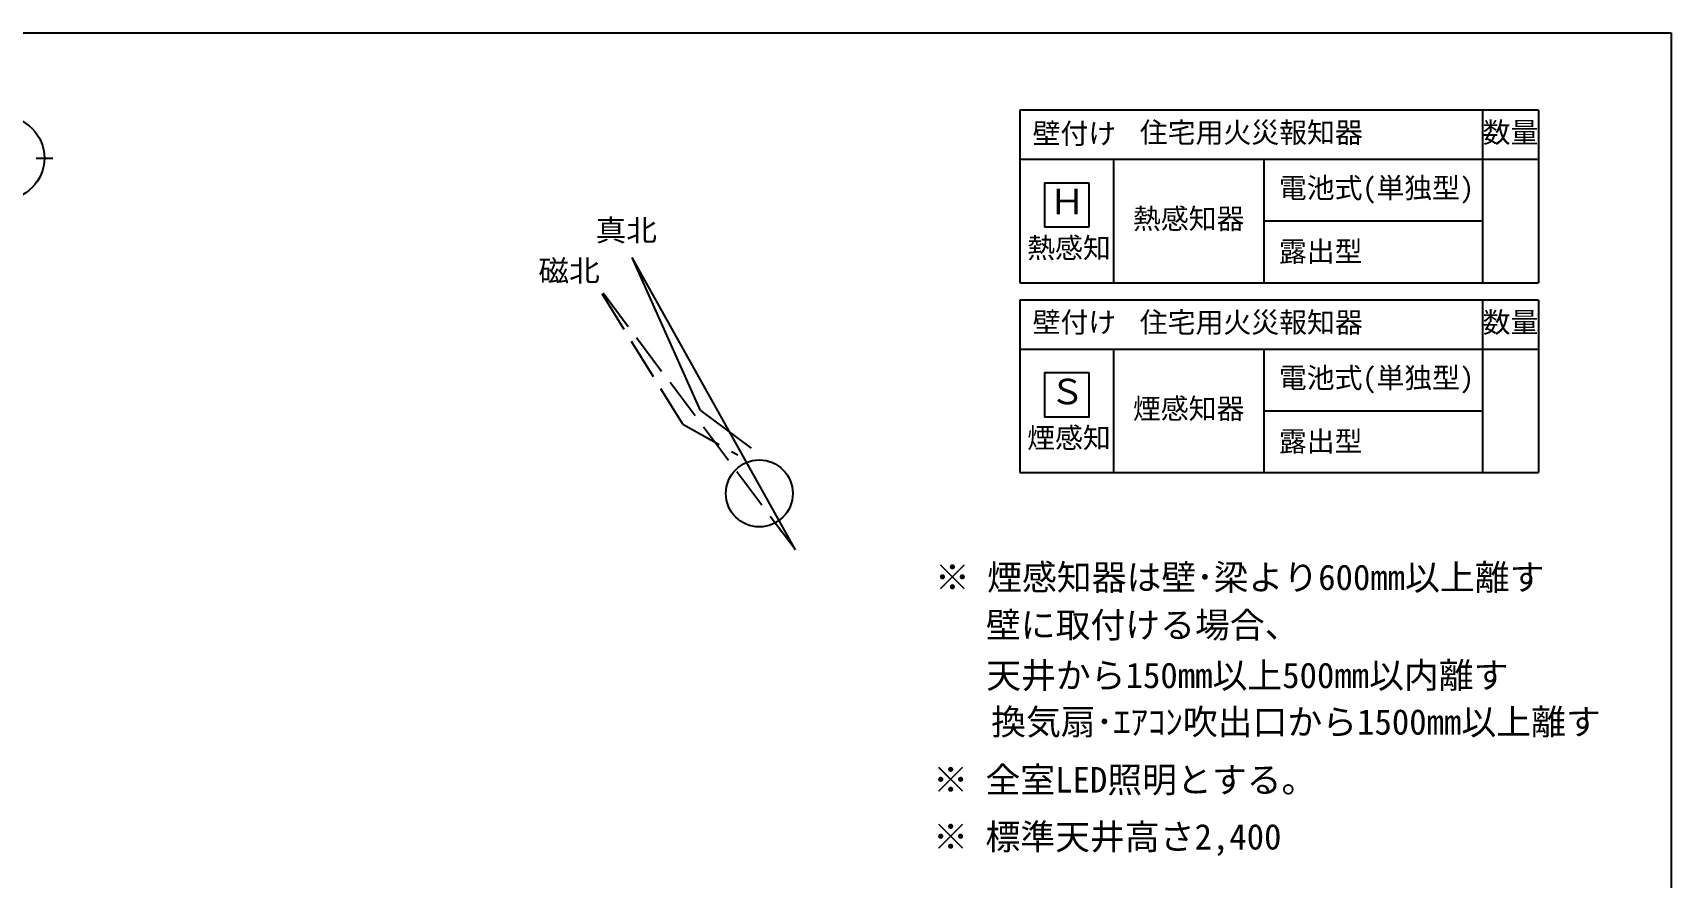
# Model space of a CAD drawing. Units: millimetres on the paper, enlarged 50 times. Extents: x -21826 to 54909, y -26252 to 22610.
# Drawn here: x 5417 to 11294, y 19577 to 22610 of the extents above; entities that cross this region are included whole.
import ezdxf
from ezdxf.enums import TextEntityAlignment as Align

# ---------------------------------------------------------------- set-up
doc = ezdxf.new("R2010")
doc.units = ezdxf.units.MM
doc.header["$LTSCALE"] = 50
doc.linetypes.add('DASHED3', pattern=[4, 3, -1])
doc.layers.add('3-1_通り芯・通り番号', color=7, linetype='Continuous', lineweight=25)
doc.layers.add('F-F_図面枠（共通）', color=7, linetype='Continuous', lineweight=25)
doc.styles.add('ＭＳ ゴシック', font='')
doc.styles.get('ＭＳ ゴシック').set_extended_font_data('MS Gothic')

msp = doc.modelspace()

# ---------------------------------------------------------------- linework, layer by layer
at = {"layer": '3-1_通り芯・通り番号'}
msp.add_line((5428.74, 22160.74), (5488.74, 22160.74), dxfattribs=at)
msp.add_circle((5308.74, 22160.74), 150, dxfattribs=at)
at = {"layer": 'F-F_図面枠（共通）'}
for p, q in [((-8505.74, 22610.29), (11294.26, 22610.29)), ((11294.26, 22610.29), (11294.26, 8810.29)), ((8958.06, 22332.35), (8958.06, 21713.25)), ((10817.82, 22332.35), (8958.06, 22332.35)), ((10617.82, 22332.35), (10617.82, 21713.25)), ((10817.82, 22332.35), (10817.82, 21713.25)), ((10817.82, 22155.47), (8958.06, 22155.47)), ((9293.26, 22155.47), (9293.26, 21713.25)), ((9833.23, 22155.47), (9833.23, 21713.25)), ((9045.66, 22072.32), (9045.66, 21912.32)), ((9045.66, 22072.32), (9205.66, 22072.32)), ((9205.66, 22072.32), (9205.66, 21912.32)), ((10617.82, 21934.36), (9833.23, 21934.36)), ((9205.66, 21912.32), (9045.66, 21912.32)), ((8152.55, 20755.12), (7567.32, 21803.31)), ((7812.32, 21255.34), (7567.32, 21803.31)), ((8958.06, 21713.25), (10817.82, 21713.25)), ((10817.82, 21650.99), (8958.06, 21650.99)), ((8958.06, 21650.99), (8958.06, 21031.89)), ((10617.82, 21650.99), (10617.82, 21031.89)), ((10817.82, 21650.99), (10817.82, 21031.89)), ((10817.82, 21474.1), (8958.06, 21474.1)), ((9293.26, 21474.1), (9293.26, 21031.89)), ((9833.23, 21474.1), (9833.23, 21031.89)), ((9045.66, 21390.96), (9205.66, 21390.96)), ((9045.66, 21390.96), (9045.66, 21230.96)), ((7812.32, 21255.34), (7993.88, 21119.79)), ((10617.82, 21253), (9833.23, 21253)), ((8958.06, 21031.89), (10817.82, 21031.89))]:
    msp.add_line(p, q, dxfattribs=at)
at = {"layer": 'F-F_図面枠（共通）', "linetype": 'DASHED3'}
for p, q in [((8152.55, 20755.12), (7432.71, 21715.87)), ((7748.63, 21205.48), (7432.71, 21715.87)), ((7748.63, 21205.48), (7946.65, 21095.36))]:
    msp.add_line(p, q, dxfattribs=at)
at = {"layer": 'F-F_図面枠（共通）'}
msp.add_lwpolyline([(9205.66, 21390.96), (9205.66, 21230.96), (9045.66, 21230.96)], dxfattribs=at)
msp.add_circle((8023.22, 20957.41), 120.05, dxfattribs=at)

# ---------------------------------------------------------------- texts
at = {"layer": 'F-F_図面枠（共通）', "style": 'ＭＳ ゴシック'}
for s, height, p in [('壁付け', 73.31, (9003.57, 22190.33)), ('住宅用火災報知器', 73.31, (9387.94, 22193.91)), ('数量', 73.31, (10617.82, 22193.91)), ('電池式(単独型)', 73.31, (9886.76, 21994.91)), ('Ｈ', 91.64, (9064.96, 21931.13)), ('熱感知器', 73.31, (9363.24, 21884.36)), ('熱感知', 73.31, (8984.03, 21779.65)), ('露出型', 73.31, (9886.76, 21767.11)), ('壁付け', 73.31, (9003.57, 21512.81)), ('住宅用火災報知器', 73.31, (9387.94, 21512.55)), ('数量', 73.31, (10617.82, 21512.55)), ('電池式(単独型)', 73.31, (9886.76, 21313.55)), ('Ｓ', 91.64, (9064.96, 21249.76)), ('煙感知器', 73.31, (9363.24, 21203)), ('煙感知', 73.31, (8984.03, 21098.29)), ('露出型', 73.31, (9886.76, 21085.75)), ('※ 煙感知器は壁･梁より600mm以上離す', 91.64, (8653.13, 20583.19)), ('壁に取付ける場合、', 91.64, (8836.01, 20412.15)), ('天井から150mm以上500mm以内離す', 91.64, (8837.11, 20231.43)), ('換気扇･ｴｱｺﾝ吹出口から1500mm以上離す', 91.64, (8854.98, 20064.34)), ('※ 全室LED照明とする。', 91.64, (8647.03, 19856.59)), ('※ 標準天井高さ2,400', 91.64, (8647.03, 19652.25))]:
    msp.add_text(s, height=height, dxfattribs=at).set_placement(p, align=Align.BOTTOM_LEFT)
at = {"layer": 'F-F_図面枠（共通）', "style": 'ＭＳ ゴシック', "width": 1.05}
for s, p in [('真北', (7435.5, 21839.68)), ('磁北', (7230.44, 21694.94))]:
    msp.add_text(s, height=76.98, dxfattribs=at).set_placement(p, align=Align.BOTTOM_LEFT)

doc.saveas('drawing.dxf')
